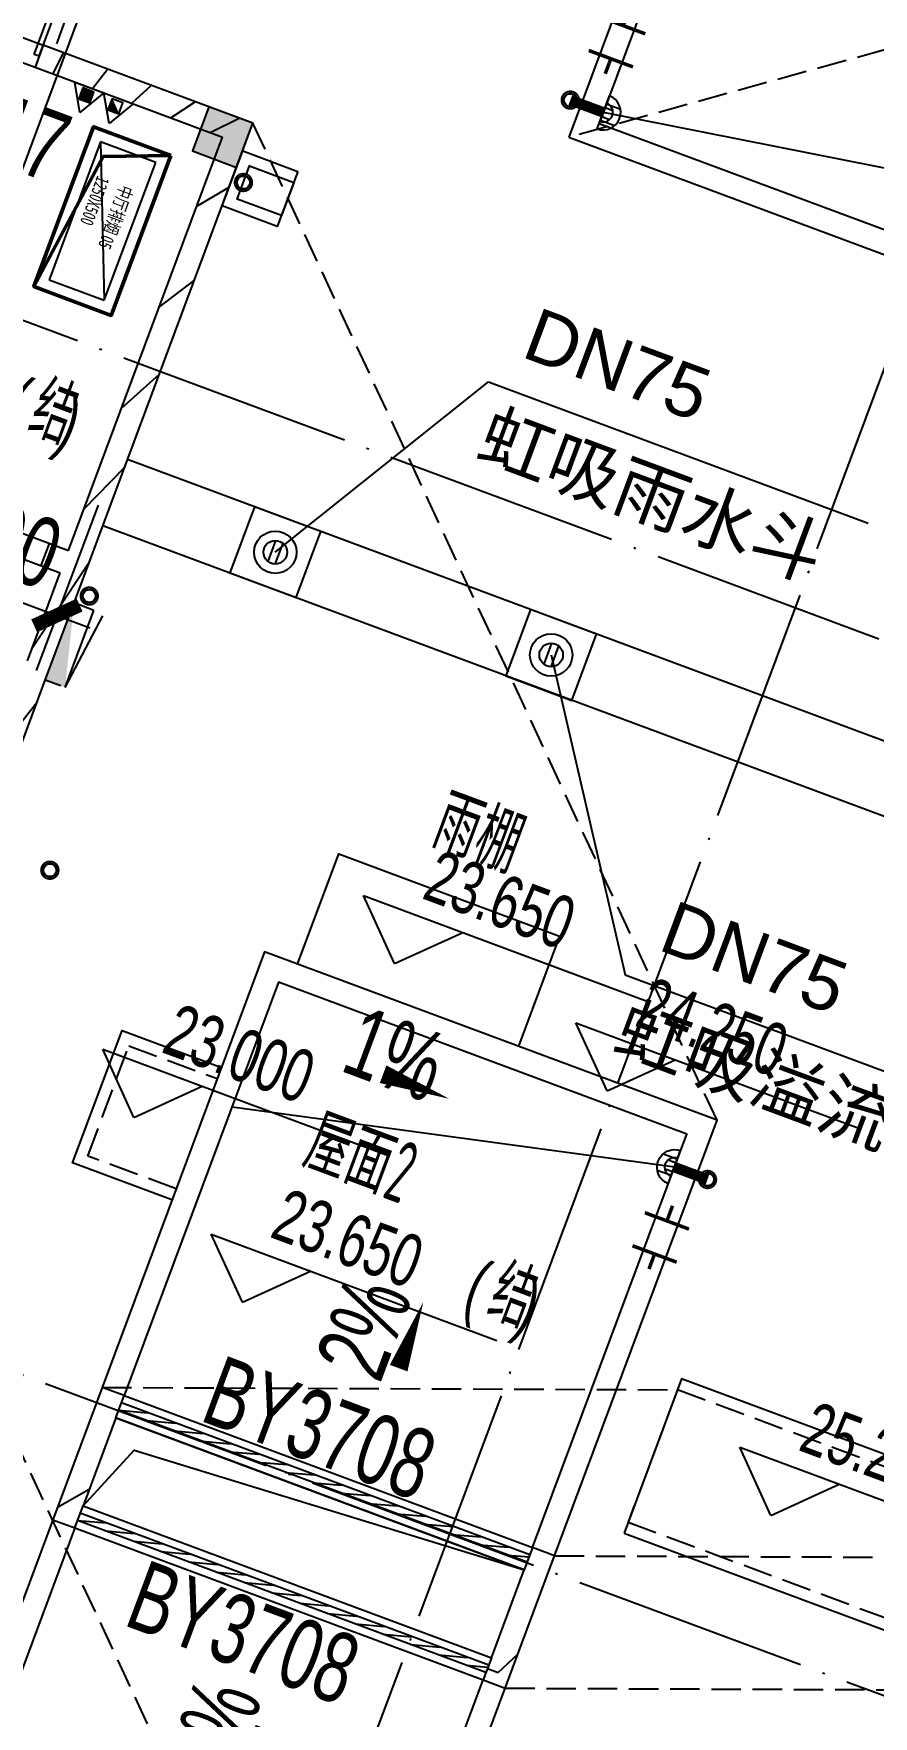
# Model space of a CAD drawing. Header units: millimetres. Extents: x 600121811 to 600690586, y 3472921280 to 3473279938.
# Drawn here: x 600284886 to 600292015, y 3473121997 to 3473136296 of the extents above; entities that cross this region are included whole.
import ezdxf
from ezdxf.enums import TextEntityAlignment as Align

# ---------------------------------------------------------------- set-up
doc = ezdxf.new("R2010")
doc.units = ezdxf.units.MM
doc.header["$LTSCALE"] = 1000
for name, pattern in [('AX-MALL-GIRD-200$0$DOTE', [2.4200000000000004, 2, -0.2, 0.02, -0.2]), ('AX-MALL-WALL-GJ$0$DASH', [0.35, 0.25, -0.1]), ('PX-MALL-PGJ-LG$0$CONTINOUS', [0]), ('PX-MALL-PGJ-LG$0$DASHDOT', [1, 0.5, -0.25, 0, -0.25])]:
    doc.linetypes.add(name, pattern=pattern)
doc.layers.get('0').update_dxf_attribs({"linetype": 'CONTINUOUS'})
for name, color, linetype in [('AX-MALL-DIM-PGJ$0$A-Anno-Dims', 3, 'CONTINUOUS'), ('AX-MALL-DIM-PGJ$0$A-Anno-Note', 241, 'CONTINUOUS'), ('AX-MALL-DIM-PGJ$0$A-Fixt', 81, 'CONTINUOUS'), ('AX-MALL-GIRD-200$0$A-Grid', 222, 'AX-MALL-GIRD-200$0$DOTE'), ('AX-MALL-GJ-200$0$A-Anno-Note', 241, 'CONTINUOUS'), ('AX-MALL-WALL-GJ$0$A-Anno-Dims', 3, 'CONTINUOUS'), ('AX-MALL-WALL-GJ$0$A-Anno-Levl', 201, 'CONTINUOUS'), ('AX-MALL-WALL-GJ$0$A-Anno-Note', 241, 'CONTINUOUS'), ('AX-MALL-WALL-GJ$0$A-Detl-Patt', 8, 'CONTINUOUS'), ('AX-MALL-WALL-GJ$0$A-Detl-Thin', 131, 'CONTINUOUS'), ('AX-MALL-WALL-GJ$0$A-Fixt', 81, 'CONTINUOUS'), ('AX-MALL-WALL-GJ$0$A-SEE', 254, 'CONTINUOUS'), ('AX-MALL-WALL-GJ$0$A-Wall', 2, 'CONTINUOUS'), ('AX-MALL-WALL-GJ$0$A-Wall-Patt', 13, 'CONTINUOUS'), ('AX-MALL-WALL-GJ$0$A-Wind', 4, 'CONTINUOUS'), ('AX-MALL-WALL-GJ$0$A-Wind-Iden', 11, 'CONTINUOUS'), ('MX-MALL-GJ-LG$0$M-VT-DUCT-FLG', 40, 'CONTINUOUS'), ('MX-MALL-GJ-LG$0$M-VT-DUCT-SED', 150, 'CONTINUOUS'), ('MX-MALL-GJ-LG$0$M-VT-TEXT', 21, 'CONTINUOUS'), ('PX-MALL-PGJ-LG$0$FastFlow-dim', 240, 'CONTINUOUS'), ('PX-MALL-PGJ-LG$0$FastFlow-Outlet', 101, 'PX-MALL-PGJ-LG$0$CONTINOUS'), ('PX-MALL-PGJ-LG$0$FastFlow-text', 7, 'CONTINUOUS'), ('PX-MALL-PGJ-LG$0$gutter', 200, 'CONTINUOUS'), ('PX-MALL-PGJ-LG$0$P-Exsh', 31, 'CONTINUOUS'), ('PX-MALL-PGJ-LG$0$P-Hydt-Boxx', 221, 'CONTINUOUS'), ('PX-MALL-PGJ-LG$0$P-Hydt-Pipe', 221, 'CONTINUOUS'), ('PX-MALL-PGJ-LG$0$P-Pipe-Risr', 7, 'CONTINUOUS'), ('PX-MALL-PGJ-LG$0$P-Pipe-Risr-Arch', 6, 'CONTINUOUS'), ('PX-MALL-PGJ-LG$0$P-Pipe-Risr-W100', 6, 'CONTINUOUS'), ('PX-MALL-PGJ-LG$0$P-Pipe-Risr-W50', 6, 'CONTINUOUS'), ('PX-MALL-PGJ-LG$0$P-Sewr-TL-Pipe', 7, 'PX-MALL-PGJ-LG$0$CONTINOUS'), ('PX-MALL-PGJ-LG$0$P-Stom', 4, 'PX-MALL-PGJ-LG$0$DASHDOT'), ('PX-MALL-PGJ-LG$0$P-Stom-pipe', 4, 'PX-MALL-PGJ-LG$0$CONTINOUS'), ('PX-MALL-PGJ-LG$0$P-Stom-Strn', 120, 'CONTINUOUS'), ('PX-MALL-PGJ-LG$0$P-Stom-Strn-W100', 120, 'CONTINUOUS'), ('PX-MALL-PGJ-LG$0$P-Stom-Strn-W50', 120, 'CONTINUOUS'), ('PX-MALL-PGJ-LG$0$P-Stru', 40, 'CONTINUOUS'), ('SX-MALL-NTKD-GJ1$0$S-HOLE-1', 5, 'CONTINUOUS'), ('SX-MALL-WALL-L-GJ~WM(IMAX)$0$S-COLU-LSZ', 30, 'CONTINUOUS'), ('SX-MALL-WALL-L-GJ~WM(IMAX)$0$S-PATT-BMCO', 7, 'CONTINUOUS')]:
    doc.layers.add(name, color=color, linetype=linetype)
doc.styles.add('AX-MALL-DIM-PGJ$0$_TCH_DIM', font='zy_en.shx', dxfattribs={"width": 0.7, "bigfont": 'zy_cn.shx'})
doc.styles.add('AX-MALL-DIM-PGJ$0$_TCH_DIM_T3', font='zy_en.shx', dxfattribs={"width": 0.7, "bigfont": 'zy_cn.shx'})
doc.styles.add('AX-MALL-WALL-GJ$0$_TCH_DIM', font='zy_en.shx', dxfattribs={"width": 0.7, "bigfont": 'zy_cn.shx'})
doc.styles.add('AX-MALL-WALL-GJ$0$_TCH_WINDOW', font='zyhz_enb.shx', dxfattribs={"width": 0.7, "height": 5, "bigfont": 'zy_cn.shx'})
doc.styles.add('AX-MALL-WALL-GJ$0$STANDARD', font='GBENOR', dxfattribs={"bigfont": 'GBCBIG'})
doc.styles.add('MX-MALL-GJ-LG$0$_THVAC_WIN', font='simhei.ttf', dxfattribs={"width": 0.7})
doc.styles.add('PX-MALL-PGJ-LG$0$jzfz', font='jzfz_eng.shx', dxfattribs={"width": 0.6, "bigfont": 'jzfz_cnb.shx'})
doc.styles.add('PX-MALL-PGJ-LG$0$SWIS721 LtBT light', font='swissl.ttf')
doc.dimstyles.new('AX-MALL-DIM-PGJ$0$_TCH_ARCH&&200', dxfattribs={"dimtxt": 595, "dimasz": 300, "dimexe": 500, "dimexo": 500, "dimgap": 152.5, "dimtad": 1, "dimdec": 0, "dimzin": 0, "dimdsep": 46, "dimtxsty": 'AX-MALL-DIM-PGJ$0$_TCH_DIM_T3', "dimblk": 'AX-MALL-DIM-PGJ$0$_ArchTick', "dimcen": 0.09, "dimclrt": 7, "dimazin": 2, "dimtfac": 1, "dimtdec": 0, "dimtix": 1, "dimtmove": 2, "dimatfit": 3, "dimfxl": 500, "dimtolj": 1, "dimtzin": 0, "dimarcsym": 0})
pattern_1 = [(45, (0, 269.267025), (-265.1651490109725, 265.1651490109725), [])]
pattern_2 = [(45, (0, 359.0227), (-353.55353201463, 353.55353201463), [])]

# ---------------------------------------------------------------- blocks, each defined once
blk = doc.blocks.new('AX-MALL-GIRD-200')
at = {"layer": 'AX-MALL-GIRD-200$0$A-Grid'}
for p, q in [((600308063.3157052, 3473197622.839416), (600269333.7767559, 3473093659.112334)), ((600315044.6223986, 3473195022.09782), (600276315.0834494, 3473091058.370738)), ((600226689.7942976, 3473155506.95292), (600584585.7983962, 3473022180.189638)), ((600223757.4145118, 3473147635.412487), (600581653.41861, 3473014308.649205))]:
    blk.add_line(p, q, dxfattribs=at)
blk = doc.blocks.new('MX-MALL-GJ-LG')
at = {"layer": 'MX-MALL-GJ-LG$0$M-VT-DUCT-FLG'}
blk.add_line((600285453.2730309, 3473135376.627355), (600285485.451065, 3473134030.720755), dxfattribs=at)
at = {"layer": 'MX-MALL-GJ-LG$0$M-VT-DUCT-SED'}
for p, q in [((600285453.2730309, 3473135376.627355), (600285016.9069915, 3473134205.267171)), ((600285921.8171043, 3473135202.080939), (600285453.2730309, 3473135376.627355)), ((600285485.451065, 3473134030.720755), (600285921.8171043, 3473135202.080939)), ((600285016.9069915, 3473134205.267171), (600285485.451065, 3473134030.720755))]:
    blk.add_line(p, q, dxfattribs=at)
at = {"layer": 'MX-MALL-GJ-LG$0$M-VT-TEXT', "style": 'MX-MALL-GJ-LG$0$_THVAC_WIN', "width": 0.7}
for s, p in [('1250X500', (600285428.063509, 3473135095.244307, -3000)), ('中厅排烟', (600285627.0816078, 3473135018.528934, -3000)), ('05', (600285468.7083536, 3473134593.399323, -3000))]:
    blk.add_text(s, height=112.6582278481012, rotation=249.568161320106, dxfattribs=at).set_placement(p)
blk = doc.blocks.new('SX-MALL-WALL-L-GJ~WM(IMAX)')
at = {"layer": 'SX-MALL-WALL-L-GJ~WM(IMAX)$0$S-PATT-BMCO'}
h = blk.add_hatch(color=256, dxfattribs=at)
h.dxf.hatch_style = 1
h.paths.add_polyline_path([(600286608.1358553, 3473135159.813128), (600286747.7729878, 3473135534.648386), (600286372.9377294, 3473135674.285519), (600286233.3005968, 3473135299.450261)])
at = {"layer": 'SX-MALL-WALL-L-GJ~WM(IMAX)$0$S-COLU-LSZ', "color": 1, "lineweight": -2}
blk.add_lwpolyline([(600286608.1358553, 3473135159.813128), (600286747.7729878, 3473135534.648386), (600286372.9377294, 3473135674.285519), (600286233.3005968, 3473135299.450261)], close=True, dxfattribs=at)
blk = doc.blocks.new('SX-MALL-NTKD-GJ1')
at = {"layer": 'SX-MALL-NTKD-GJ1$0$S-HOLE-1', "lineweight": 50}
blk.add_lwpolyline([(600286050.4351219, 3473135260.880443), (600285394.4734172, 3473135505.245426), (600284888.2888113, 3473134146.467613), (600285544.250516, 3473133902.10263)], close=True, dxfattribs=at)
blk.add_lwpolyline([(600286050.4351221, 3473135260.880443), (600285474.9111161, 3473135251.445512), (600284888.2888113, 3473134146.467613)], dxfattribs=at)
blk = doc.blocks.new('AX-MALL-WALL-GJ$0$o6i4345')
at = {"layer": 'AX-MALL-WALL-GJ$0$A-Fixt'}
for points in [[(338366.377540363, -9259.412912640837), (338866.377540363, -9259.412912640837), (338866.377540363, -8759.412912640837), (338366.377540363, -8759.412912640837)], [(338466.377540363, -9259.412912640837), (338766.377540363, -9259.412912640837), (338766.377540363, -8859.412912640837), (338466.377540363, -8859.412912640837)]]:
    blk.add_lwpolyline(points, close=True, dxfattribs=at)
blk = doc.blocks.new('AX-MALL-WALL-GJ$0$$DorLib2D$00000002')
for p, q in [((-0.5, -5.684341886080802e-17), (-0.5000000000000007, 0.4875)), ((-0.4750000000000007, 0.4875), (-0.5000000000000007, 0.4875)), ((-0.475, -2.842170943040401e-17), (-0.4750000000000007, 0.4875)), ((0.475, -2.842170943040401e-17), (0.4750000000000007, 0.4875)), ((0.4750000000000007, 0.4875), (0.5000000000000007, 0.4875)), ((0.5, -5.684341886080802e-17), (0.5000000000000007, 0.4875)), ((-0.5, -5.684341886080802e-17), (-0.475, -2.842170943040401e-17)), ((0.5, -5.684341886080802e-17), (0.475, -2.842170943040401e-17))]:
    blk.add_line(p, q)
at = {"lineweight": 13}
for centre, start, end in [((-0.4875, -4.263256414560601e-17), 0, 88.53071641864632), ((0.4875, -4.263256414560601e-17), 91.4692835813537, 180)]:
    blk.add_arc(centre, 0.4875, start, end, dxfattribs=at)
blk = doc.blocks.new('AX-MALL-WALL-GJ$0$$WINLIB2D$00000039')
at = {"color": 0}
for points in [[(-0.4999999999983409, 0.5000000000445652), (-0.4999999999999964, -0.4999999999999716)], [(0.5000000000016591, 0.4999999999536158), (-0.4999999999983409, 0.5000000000445652)], [(0.4999999999983338, -0.5000000000463842), (0.4999999999999609, 0.4999999999999432)], [(-0.499999999999428, 0.1666666667124446), (0.500000000000572, 0.1666666666205998)], [(-0.3838834764901549, -0.166666666632409), (-0.4479860405916831, 0.1666666667079113)], [(-0.3158924398378069, -0.166666666637866), (-0.3799950039392748, 0.1666666667006353)], [(-0.2479014031851996, -0.166666666645142), (-0.3120039672867243, 0.1666666666951784)], [(-0.1799103665328481, -0.1666666666505989), (-0.2440129306343159, 0.1666666666887977)], [(-0.1119193298802692, -0.1666666666569512), (-0.1760218939817904, 0.1666666666824455)], [(-0.04392829322788927, -0.1666666666633319), (-0.1080308573293216, 0.1666666666760648)], [(0.02406274342471804, -0.1666666666696841), (-0.04003982067680312, 0.1666666666697125)], [(0.09205378007703402, -0.1666666666751411), (0.02795121597557682, 0.1666666666642556)], [(0.1600448167296129, -0.1666666666815217), (0.0959422526280953, 0.1666666666578749)], [(0.2280358533819644, -0.166666666687874), (0.163933289280525, 0.1666666666505989)], [(0.2960268900345753, -0.1666666666942547), (0.231924325933047, 0.1666666666460657)], [(0.3640179266869801, -0.1666666667006069), (0.2999153625854838, 0.166666666639685)], [(0.4320089633395341, -0.1666666667060639), (0.3679063992380058, 0.166666666632409)], [(0.4999999999916831, -0.1666666667115209), (0.4358974358904746, 0.1666666666260568)], [(-0.4518745131427302, -0.1666666666260284), (-0.5000000000072298, 0.08358586507802102)], [(-0.500000000000572, -0.1666666666214951), (0.499999999999428, -0.1666666667124446)], [(0.4999999999983338, -0.5000000000463842), (-0.5000000000016662, -0.4999999999554348)]]:
    blk.add_lwpolyline(points, dxfattribs=at)
blk = doc.blocks.new('AX-MALL-WALL-GJ')
at = {"layer": 'AX-MALL-WALL-GJ$0$A-Wall-Patt'}
h = blk.add_hatch(dxfattribs=at)
h.set_pattern_fill('普通砖', color=256, scale=150, style=0)
h.set_pattern_definition(pattern_1)
h.paths.add_polyline_path([(600286747.7729883, 3473135534.648387), (600284967.3055128, 3473136197.924766), (600284897.4869466, 3473136010.507136), (600286490.5367925, 3473135417.049325)])
h = blk.add_hatch(dxfattribs=at)
h.set_pattern_fill('普通砖', color=256, scale=150, style=0)
h.set_pattern_definition(pattern_1)
h.paths.add_polyline_path([(600285209.0019344, 3473131785.987104), (600285333.9470206, 3473131739.441393), (600286747.7729883, 3473135534.648387), (600286490.5367925, 3473135417.049325), (600285181.4386743, 3473131902.968774)])
h = blk.add_hatch(dxfattribs=at)
h.set_pattern_fill('普通砖', color=256, scale=150, style=0)
h.set_pattern_definition(pattern_1)
h.paths.add_polyline_path([(600281616.8307061, 3473133124.17629), (600281644.3939661, 3473133007.19462), (600285111.620108, 3473131715.551145), (600285209.0019344, 3473131785.987104), (600285181.4386743, 3473131902.968774), (600281714.2125324, 3473133194.612249)])
h = blk.add_hatch(dxfattribs=at)
h.set_pattern_fill('普通砖', color=256, scale=150, style=0)
h.set_pattern_definition(pattern_1)
h.paths.add_polyline_path([(600284859.9091028, 3473130848.898957), (600284984.854189, 3473130802.353246), (600285333.9470206, 3473131739.441393), (600285209.0019344, 3473131785.987104), (600285111.620108, 3473131715.551145), (600284832.3458427, 3473130965.880627)])
h = blk.add_hatch(dxfattribs=at)
h.set_pattern_fill('普通砖', color=256, scale=150, style=0)
h.set_pattern_definition(pattern_1)
h.paths.add_polyline_path([(600283418.5198748, 3473127170.673633), (600283536.1189381, 3473126913.437437), (600284984.854189, 3473130802.353246), (600284859.9091028, 3473130848.898957), (600284762.5272764, 3473130778.462998)])
h = blk.add_hatch(dxfattribs=at)
h.set_pattern_fill('普通砖', color=256, scale=200, style=0)
h.set_pattern_definition(pattern_2)
h.paths.add_polyline_path([(600285584.5361193, 3473124535.207109), (600285466.9370562, 3473124792.443305), (600285048.0256574, 3473123667.937527), (600285305.2618532, 3473123785.53659)])
h = blk.add_hatch(dxfattribs=at)
h.set_pattern_fill('普通砖', color=256, scale=200, style=0)
h.set_pattern_definition(pattern_2)
h.paths.add_polyline_path([(600285584.5361193, 3473124535.207109), (600285654.3546853, 3473124722.624739), (600285466.9370562, 3473124792.443305)])
h = blk.add_hatch(dxfattribs=at)
h.set_pattern_fill('普通砖', color=256, scale=200, style=0)
h.set_pattern_definition(pattern_2)
h.paths.add_polyline_path([(600285048.0256574, 3473123667.937527), (600285235.4432869, 3473123598.11896), (600285305.2618532, 3473123785.53659)])
h = blk.add_hatch(dxfattribs=at)
h.set_pattern_fill('普通砖', color=256, scale=200, style=0)
h.set_pattern_definition(pattern_2)
h.paths.add_polyline_path([(600289308.9984567, 3473123361.162695), (600289121.5808283, 3473123430.981261), (600289051.7622609, 3473123243.563632)])
h = blk.add_hatch(dxfattribs=at)
h.set_pattern_fill('普通砖', color=256, scale=200, style=0)
h.set_pattern_definition(pattern_2)
h.paths.add_polyline_path([(600288772.4879948, 3473122493.893113), (600288890.087058, 3473122236.656917), (600289308.9984567, 3473123361.162695), (600289051.7622609, 3473123243.563632)])
h = blk.add_hatch(dxfattribs=at)
h.set_pattern_fill('普通砖', color=256, scale=200, style=0)
h.set_pattern_definition(pattern_2)
h.paths.add_polyline_path([(600288772.4879948, 3473122493.893113), (600288702.6694298, 3473122306.475483), (600288890.087058, 3473122236.656917)])
at = {"layer": 'AX-MALL-WALL-GJ$0$A-Anno-Levl'}
for p, q in [((600287949.9132993, 3473128393.743337), (600287685.315408, 3473128972.524777)), ((600287685.315408, 3473128972.524777), (600290109.1680653, 3473128069.568536)), ((600287949.9132993, 3473128393.743337), (600288528.69474, 3473128658.341228)), ((600289755.0345988, 3473127312.256781), (600289490.4367075, 3473127891.038222)), ((600289490.4367075, 3473127891.038222), (600291914.2893648, 3473126988.081981)), ((600285737.524363, 3473127086.764915), (600285472.926472, 3473127665.546355)), ((600285472.926472, 3473127665.546355), (600287896.7791293, 3473126762.590114)), ((600289755.0345988, 3473127312.256781), (600290333.8160393, 3473127576.854672)), ((600285737.524363, 3473127086.764915), (600286316.3058038, 3473127351.362806)), ((600286658.102169, 3473125515.927175), (600286393.5042777, 3473126094.708615)), ((600286393.5042777, 3473126094.708615), (600288817.356935, 3473125191.752374)), ((600286658.102169, 3473125515.927175), (600287236.8836093, 3473125780.525065)), ((600291145.1935, 3473123705.281444), (600290880.5956078, 3473124284.062884)), ((600290880.5956078, 3473124284.062884), (600293304.4482667, 3473123381.106647)), ((600291145.1935, 3473123705.281444), (600291723.9749403, 3473123969.879336))]:
    blk.add_line(p, q, dxfattribs=at)
at = {"layer": 'AX-MALL-WALL-GJ$0$A-Detl-Patt', "linetype": 'AX-MALL-WALL-GJ$0$DASH'}
for p, q in [((600297516.7157514, 3473137658.59705), (600289430.4741336, 3473135415.010582)), ((600290687.9151412, 3473127062.660874), (600286747.7729881, 3473135534.648387)), ((600287476.2610894, 3473118441.449924), (600283536.1189361, 3473126913.437437)), ((600285466.9370558, 3473124792.443305), (600290352.1020743, 3473124772.58201)), ((600289308.9984562, 3473123361.162695), (600294194.1634747, 3473123341.301401)), ((600288890.0870628, 3473122236.656932), (600293775.2520813, 3473122216.795638))]:
    blk.add_line(p, q, dxfattribs=at)
blk.add_lwpolyline([(600286095.3024635, 3473126479.197432), (600285345.6075678, 3473126758.480778), (600285694.7003993, 3473127695.568923), (600286444.3953034, 3473127416.285573)], dxfattribs=at)
blk.add_lwpolyline([(600289933.190681, 3473123648.076246), (600293775.2520813, 3473122216.795637), (600294194.1634748, 3473123341.301401), (600290352.1020745, 3473124772.58201)], close=True, dxfattribs=at)
at = {"layer": 'AX-MALL-WALL-GJ$0$A-Detl-Thin'}
for points in [[(600289431.000828, 3473135415.156717), (600295147.0694724, 3473133285.75342), (600297206.7804971, 3473138814.743452), (600291490.7118527, 3473140944.146749)], [(600289688.2370237, 3473135532.75578), (600295029.4704094, 3473133542.989615), (600296949.5443014, 3473138697.144389), (600291608.3109157, 3473140686.910553)], [(600289898.2813978, 3473123554.367432), (600293740.342798, 3473122123.086823), (600294229.0727578, 3473123435.010216), (600290387.0113578, 3473124866.290825)], [(600285305.2618526, 3473123785.53659), (600288772.4879946, 3473122493.893113), (600289051.7622608, 3473123243.563632), (600285584.5361189, 3473124535.207109)]]:
    blk.add_lwpolyline(points, close=True, dxfattribs=at)
at = {"layer": 'AX-MALL-WALL-GJ$0$A-Detl-Thin', "linetype": 'AX-MALL-WALL-GJ$0$DASH'}
blk.add_lwpolyline([(600283186.8380296, 3473136861.201148), (600283535.9308574, 3473137798.289297), (600285410.1071532, 3473137100.103641), (600285061.0143256, 3473136163.015493)], dxfattribs=at)
at = {"layer": 'AX-MALL-WALL-GJ$0$A-Detl-Thin'}
for points in [[(600287126.9801817, 3473128389.213638), (600287476.0730095, 3473129326.301786), (600289350.2493052, 3473128628.116131), (600289001.1564777, 3473127691.027983)], [(600289308.9984534, 3473123361.162687), (600290687.9151413, 3473127062.660874), (600286845.8537416, 3473128493.941483), (600285466.9370573, 3473124792.443306)], [(600289121.5808241, 3473123430.981254), (600290430.6789457, 3473126945.061811), (600286963.4528047, 3473128236.705287), (600285654.3546864, 3473124722.624739)], [(600286060.3931805, 3473126385.488617), (600285216.9894699, 3473126699.681246), (600285635.9008678, 3473127824.187021), (600286479.3045865, 3473127509.994388)], [(600285305.2618524, 3473123785.53659), (600285739.4799297, 3473124258.576392), (600289051.7622607, 3473123243.563632)], [(600285048.0256599, 3473123667.937532), (600283634.1996895, 3473119872.730533), (600287476.2610892, 3473118441.449924), (600288890.0870571, 3473122236.656916)], [(600285235.4432892, 3473123598.118965), (600283891.4358852, 3473119990.329596), (600287358.6620262, 3473118698.686119), (600288702.669428, 3473122306.475483)]]:
    blk.add_lwpolyline(points, dxfattribs=at)
at = {"layer": 'AX-MALL-WALL-GJ$0$A-Wall'}
for p, q in [((600284967.3055128, 3473136197.924766), (600284897.4869466, 3473136010.507136)), ((600286747.7729883, 3473135534.648387), (600284967.3055128, 3473136197.924766)), ((600284897.4869466, 3473136010.507136), (600286490.5367925, 3473135417.049325)), ((600285333.9470206, 3473131739.441393), (600286747.7729883, 3473135534.648387)), ((600285181.4386743, 3473131902.968774), (600286490.5367925, 3473135417.049325)), ((600281714.2125324, 3473133194.612249), (600285181.4386743, 3473131902.968774)), ((600281644.3939661, 3473133007.19462), (600285111.620108, 3473131715.551145)), ((600284832.3458427, 3473130965.880627), (600285111.620108, 3473131715.551145)), ((600284984.854189, 3473130802.353246), (600285333.9470206, 3473131739.441393)), ((600283536.1189381, 3473126913.437437), (600284984.854189, 3473130802.353246)), ((600285466.9370562, 3473124792.443305), (600285048.0256574, 3473123667.937527)), ((600285654.3546853, 3473124722.624739), (600285466.9370562, 3473124792.443305)), ((600285584.5361193, 3473124535.207109), (600285654.3546853, 3473124722.624739)), ((600285584.5361193, 3473124535.207109), (600285305.2618532, 3473123785.53659)), ((600285048.0256574, 3473123667.937527), (600285235.4432869, 3473123598.11896)), ((600285235.4432869, 3473123598.11896), (600285305.2618532, 3473123785.53659)), ((600289121.5808283, 3473123430.981261), (600289051.7622619, 3473123243.563632)), ((600289308.9984567, 3473123361.162695), (600289121.5808283, 3473123430.981261)), ((600288772.4879948, 3473122493.893113), (600289051.7622609, 3473123243.563632)), ((600288890.087058, 3473122236.656917), (600289308.9984567, 3473123361.162695)), ((600288772.4879948, 3473122493.893113), (600288702.6694298, 3473122306.475483)), ((600288702.6694298, 3473122306.475483), (600288890.087058, 3473122236.656917))]:
    blk.add_line(p, q, dxfattribs=at)
at = {"layer": 'AX-MALL-WALL-GJ$0$A-Wind'}
for p, q in [((600283280.5468484, 3473136826.291862), (600284967.3055128, 3473136197.924766)), ((600283210.7282821, 3473136638.874233), (600284897.4869465, 3473136010.507136))]:
    blk.add_line(p, q, dxfattribs=at)
at = {"layer": 'AX-MALL-WALL-GJ$0$A-Anno-Dims'}
blk.add_blockref('MX-MALL-GJ-LG', (0, 0), dxfattribs=at)
at = {"layer": 'AX-MALL-WALL-GJ$0$A-Detl-Patt', "xscale": -1, "rotation": 69.5681643165314}
blk.add_blockref('AX-MALL-WALL-GJ$0$o6i4345', (600396573.4178348, 3473455437.352048), dxfattribs=at)
at = {"layer": 'AX-MALL-WALL-GJ$0$A-SEE'}
blk.add_blockref('AX-MALL-GIRD-200', (0, 0), dxfattribs=at)
at = {"layer": 'AX-MALL-WALL-GJ$0$A-Wind', "zscale": 200}
for name, p, xscale, yscale, rotation in [('AX-MALL-WALL-GJ$0$$DorLib2D$00000002', (600284089.0168974, 3473136418.399499), -1800, 1800, 339.5681613266622), ('AX-MALL-WALL-GJ$0$$WINLIB2D$00000039', (600287353.0584736, 3473123983.094185), 3700, -200, 159.5681613060359), ('AX-MALL-WALL-GJ$0$$WINLIB2D$00000039', (600287003.9656415, 3473123046.006036), -3700, 200, 339.568161306036)]:
    blk.add_blockref(name, p, dxfattribs=dict(at, xscale=xscale, yscale=yscale, rotation=rotation))
at = {"layer": 'AX-MALL-WALL-GJ$0$A-Wind-Iden'}
for name in ['SX-MALL-WALL-L-GJ~WM(IMAX)', 'SX-MALL-NTKD-GJ1']:
    blk.add_blockref(name, (0, 0), dxfattribs=at)
at = {"layer": 'AX-MALL-WALL-GJ$0$A-Anno-Note'}
for s, height, rotation, style, width, p in [('(', 446.25, 339.5681612208633, 'AX-MALL-WALL-GJ$0$_TCH_DIM', 0.7, (600284613.3359563, 3473132972.944117)), ('结', 506.3829787234042, 339.5681612208633, 'AX-MALL-WALL-GJ$0$_TCH_DIM', 0.7, (600284808.4845628, 3473132900.245534)), (')', 446.25, 339.5681612208633, 'AX-MALL-WALL-GJ$0$_TCH_DIM', 0.7, (600285050.2832116, 3473132810.168442)), ('23.650', 446.25, 339.5681612504137, 'AX-MALL-WALL-GJ$0$_TCH_DIM', 0.7, (600288171.0567744, 3473128951.802256)), ('24.250', 446.25, 339.5681612504137, 'AX-MALL-WALL-GJ$0$_TCH_DIM', 0.7, (600289976.1780739, 3473127870.3157)), ('23.000', 446.25, 339.5681612504137, 'AX-MALL-WALL-GJ$0$_TCH_DIM', 0.7, (600285958.6678383, 3473127644.823833)), ('2', 525, 339.568161309756, 'AX-MALL-WALL-GJ$0$STANDARD', 0.6, (600287832.2778268, 3473126413.063062)), ('23.650', 446.25, 339.5681612504137, 'AX-MALL-WALL-GJ$0$_TCH_DIM', 0.7, (600286879.2456441, 3473126073.986094)), ('(', 446.25, 339.5681612504137, 'AX-MALL-WALL-GJ$0$_TCH_DIM', 0.7, (600288511.6531951, 3473125465.866379)), ('结', 506.3829787234042, 339.5681612504137, 'AX-MALL-WALL-GJ$0$_TCH_DIM', 0.7, (600288706.8018017, 3473125393.167797)), (')', 446.25, 339.5681612504137, 'AX-MALL-WALL-GJ$0$_TCH_DIM', 0.7, (600288948.6004505, 3473125303.090705)), ('25.250', 446.25, 339.5681613501333, 'AX-MALL-WALL-GJ$0$_TCH_DIM', 0.7, (600291366.3369741, 3473124263.340364))]:
    blk.add_text(s, height=height, rotation=rotation, dxfattribs=dict(at, style=style, width=width)).set_placement(p)
at = {"layer": 'AX-MALL-WALL-GJ$0$A-Anno-Note', "style": 'AX-MALL-WALL-GJ$0$STANDARD'}
for s, p in [('雨棚', (600288235.006717, 3473129392.205291)), ('屋面', (600287141.4245441, 3473126670.426182))]:
    blk.add_text(s, height=506.3829787234042, rotation=339.568161309756, dxfattribs=at).set_placement(p)
at = {"layer": 'AX-MALL-WALL-GJ$0$A-Wind-Iden', "style": 'AX-MALL-WALL-GJ$0$_TCH_WINDOW', "width": 0.7}
for s, rotation, p in [('1517', 339.568160372786, (600283873.3991648, 3473135452.076746)), ('BY3708', 339.5681604210557, (600286284.4392643, 3473124515.070067)), ('BY3708', 339.5681604210557, (600285636.9202268, 3473122776.900849))]:
    blk.add_text(s, height=595, rotation=rotation, dxfattribs=at).set_placement(p)
blk = doc.blocks.new('PX-MALL-PGJ-LG$0$P-Risr')
at = {"layer": 'PX-MALL-PGJ-LG$0$P-Pipe-Risr-W50'}
h = blk.add_hatch(color=0, dxfattribs=at)
edge = h.paths.add_edge_path()
edge.add_ellipse((0, 0), major_axis=(47.05795628796547, 47.05795628796547), ratio=0.9999999999999695, start_angle=225.0000000000009, end_angle=405.0000000000009, ccw=False)
edge.add_ellipse((0, 0), major_axis=(47.05795628796764, 47.05795628796764), ratio=0.9999999999998785, start_angle=133.9675974886221, end_angle=225.0000000000035, ccw=False)
edge.add_line((-66.53919663240958, 1.199087783927098), (-54.4367953546693, 1.199087783927098))
edge.add_ellipse((0, 0), major_axis=(-38.50196423560672, 38.50196423560672), ratio=0.9999999999999859, start_angle=43.73814098242129, end_angle=134.9999999999996)
edge.add_ellipse((0, 0), major_axis=(38.50196423561096, 38.50196423561096), ratio=0.9999999999998216, start_angle=225.0000000000051, end_angle=405.0000000000051)
edge.add_ellipse((0, 0), major_axis=(38.50196423560679, 38.50196423560679), ratio=0.9999999999999831, start_angle=45.00000000000048, end_angle=133.7381409824204)
edge.add_line((-54.43679535467527, 1.199087783927098), (-66.53919663241555, 1.199087783927098))
edge.add_ellipse((0, 0), major_axis=(-47.05795628796762, 47.05795628796762), ratio=0.9999999999998742, start_angle=-45.00000000000358, end_angle=43.967597488629224, ccw=False)
at = {"layer": 'PX-MALL-PGJ-LG$0$P-Pipe-Risr-Arch', "ltscale": 0.7}
blk.add_circle((0, 0), 59.29000000000001, dxfattribs=at)
at = {"layer": 'PX-MALL-PGJ-LG$0$P-Pipe-Risr-W100', "color": 0, "const_width": 15}
blk.add_lwpolyline([(-75, 0, 1), (75, 0, 1)], format="xyb", close=True, dxfattribs=at)
at = {"layer": 'PX-MALL-PGJ-LG$0$P-Pipe-Risr-W50'}
blk.add_circle((0, 0), 54.45000000000001, dxfattribs=at)
at = {"layer": 'PX-MALL-PGJ-LG$0$P-Pipe-Risr', "style": 'PX-MALL-PGJ-LG$0$jzfz', "width": 0.6, "flags": 1}
for tag, p in [('SYS-MARK', (0.3310501334344735, -45.65933377496549)), ('RANGE', (0.3337570973526454, -45.67887874227017))]:
    blk.add_attdef(tag, text='', height=0.015625, dxfattribs=at).set_placement(p, align=Align.MIDDLE)
blk = doc.blocks.new('PX-MALL-PGJ-LG$0$A$C48A01704')
at = {"layer": 'PX-MALL-PGJ-LG$0$P-Stom-Strn-W100', "ltscale": 0.7}
for p, q in [((0, 150), (0, -150)), ((-127.5497024716969, 73.83302595079476), (0, 73.83302595079476)), ((-127.5497024716969, -73.83302595079658), (0, -73.83302595079658))]:
    blk.add_line(p, q, dxfattribs=at)
blk.add_arc((3.056681682595809, -1.818989403545856e-12), 150.0311411104683, 91.16740482469793, 268.8325951753021, dxfattribs=at)
blk = doc.blocks.new('PX-MALL-PGJ-LG$0$A$C00A74F81')
at = {"layer": 'PX-MALL-PGJ-LG$0$P-Stom-Strn-W50', "ltscale": 0.7}
for p, q in [((-70.1523363594315, 40.60816427293685), (0, 40.60816427293685)), ((0, 82.5), (0, -82.5)), ((-70.1523363594315, -40.60816427293776), (0, -40.60816427293776))]:
    blk.add_line(p, q, dxfattribs=at)
blk.add_arc((1.681174925426603, -9.094947017729282e-13), 82.51712761075758, 91.16740482469793, 268.8325951753021, dxfattribs=at)
blk = doc.blocks.new('PX-MALL-PGJ-LG$0$P-Stom-Ysd-Cp')
at = {"layer": 'PX-MALL-PGJ-LG$0$P-Stom-Strn-W100', "ltscale": 0.7}
blk.add_blockref('PX-MALL-PGJ-LG$0$A$C48A01704', (0, 0), dxfattribs=at)
at = {"layer": 'PX-MALL-PGJ-LG$0$P-Stom-Strn-W50'}
blk.add_blockref('PX-MALL-PGJ-LG$0$A$C00A74F81', (0, 0), dxfattribs=at)
blk = doc.blocks.new('PX-MALL-PGJ-LG$0$fstg')
at = {"layer": 'PX-MALL-PGJ-LG$0$P-Stru', "ltscale": 0.7, "const_width": 30}
for points in [[(5.820766091346741e-11, 150.0000000001164), (5.820766091346741e-11, 286.5484393091174)], [(-199.9999999999418, 150.0000000002328), (200.0000000000582, 150)], [(200.0000000000582, -149.9999999998836), (-199.9999999999418, -149.9999999997672)], [(5.820766091346741e-11, -150.0000000001164), (5.820766091346741e-11, -286.5484393091174)]]:
    blk.add_lwpolyline(points, dxfattribs=at)
blk = doc.blocks.new('PX-MALL-PGJ-LG$0$XHS1')
at = {"layer": 'PX-MALL-PGJ-LG$0$P-Hydt-Boxx', "ltscale": 0.7}
for p, q in [((350.002999663353, 239.9999995231628), (-332.8989397287369, 327.2950124740601)), ((350.002999663353, 239.9999995231628), (-349.9970000982285, 239.9999995231628)), ((-349.9970005750656, 239.9999995231628), (-349.9969991445541, 59.99999952316284)), ((350.0030001401901, 199.9999995231628), (350.0030010938644, 60)), ((350.0030010938644, 60), (-349.9969991445541, 59.99999952316284))]:
    blk.add_line(p, q, dxfattribs=at)
blk.add_solid([(350.002999663353, 239.9999995231628), (350.0030010938644, 60), (-349.9969991445541, 59.99999952316284)], dxfattribs=at)
blk = doc.blocks.new('PX-MALL-PGJ-LG$0$MHQ')
at = {"layer": 'PX-MALL-PGJ-LG$0$P-Exsh', "ltscale": 0.7}
h = blk.add_hatch(dxfattribs=at)
h.set_pattern_fill('ANSI31', color=256, scale=25, style=0)
h.set_pattern_definition([(45, (-160019.2306599375, -42228.3236173685), (-28.0633003783411, 28.0633003783411), [])])
h.paths.add_polyline_path([(-75.0000000015425, 185.1731819980414), (75, 185.1731819980414), (75, 35.17318199802685), (-75.0000000015425, 35.17318199802685)])
for points in [[(0, 346.4101615137042), (-200, -1.455191522836685e-11), (200, -1.455191522836685e-11)], [(0, 346.4101615137042), (-200, -1.455191522836685e-11), (200, -1.455191522836685e-11)], [(0, 346.4101615137042), (-200, -1.455191522836685e-11), (200, -1.455191522836685e-11)], [(-75.0000000015425, 185.1731819980414), (75, 185.1731819980414), (75, 35.17318199802685), (-75.0000000015425, 35.17318199802685)]]:
    blk.add_lwpolyline(points, close=True, dxfattribs=at)
blk = doc.blocks.new('PX-MALL-PGJ-LG$0$20200929200250')
at = {"layer": 'PX-MALL-PGJ-LG$0$P-Exsh', "ltscale": 0.7, "xscale": 0.6600000001490116, "yscale": 0.6600000001490116, "zscale": 0.6600000001490116}
for p in [(-132.0000000298023, 1.091393642127514e-11), (132.0000000298023, 1.091393642127514e-11)]:
    blk.add_blockref('PX-MALL-PGJ-LG$0$MHQ', p, dxfattribs=at)
blk = doc.blocks.new('PX-MALL-PGJ-LG$0$A$C6BA0074B')
at = {"color": 6}
blk.add_lwpolyline([(-300, -300), (300.0000002384186, -300.0000004768372), (300.0000001192093, 299.9999990463257), (-300.0000001192093, 299.9999995231628)], close=True, dxfattribs=at)
at = {"layer": 'PX-MALL-PGJ-LG$0$FastFlow-Outlet'}
for p, q in [((-32.18884110450745, 94.6777606010437), (-32.18884110450745, -94.67776203155518)), ((32.18884122371674, 94.6777606010437), (32.18884110450745, -94.67776155471802))]:
    blk.add_line(p, q, dxfattribs=at)
for radius in [180, 99.99999999999999]:
    blk.add_circle((0, -4.76837158203125e-07), radius, dxfattribs=at)
blk = doc.blocks.new('PX-MALL-PGJ-LG')
at = {"layer": 'PX-MALL-PGJ-LG$0$FastFlow-dim'}
for p, q in [((600286937.0898194, 3473131889.218489), (600288746.9802095, 3473133337.573666)), ((600288746.9802095, 3473133337.573666), (600291971.7799898, 3473132136.241119)), ((600289279.8101878, 3473131016.486411), (600289907.4727298, 3473128298.243231)), ((600289907.4727298, 3473128298.243231), (600293132.272509, 3473127096.910686))]:
    blk.add_line(p, q, dxfattribs=at)
at = {"layer": 'PX-MALL-PGJ-LG$0$gutter'}
for p, q in [((600306814.3775624, 3473124804.486185), (600285683.0398525, 3473132676.52954)), ((600306604.9218636, 3473124242.233296), (600285473.5841532, 3473132114.276653))]:
    blk.add_line(p, q, dxfattribs=at)
at = {"layer": 'PX-MALL-PGJ-LG$0$P-Stom', "const_width": 90.00000000000001}
for points in [[(600289723.1463065, 3473135626.464593), (600289442.0198636, 3473135731.192444)], [(600290325.9510982, 3473126663.935366), (600290607.0775416, 3473126559.207517)]]:
    blk.add_lwpolyline(points, dxfattribs=at)
at = {"layer": 'PX-MALL-PGJ-LG$0$FastFlow-Outlet', "rotation": 339.5681613100559}
for p in [(600286937.0898194, 3473131889.218489), (600289279.8101878, 3473131016.486411)]:
    blk.add_blockref('PX-MALL-PGJ-LG$0$A$C6BA0074B', p, dxfattribs=at)
at = {"layer": 'PX-MALL-PGJ-LG$0$P-Exsh', "extrusion": (0, 0, -1), "zscale": -1, "rotation": 200.4318384406363}
blk.add_blockref('PX-MALL-PGJ-LG$0$20200929200250', (-600285482.3134842, 3473135792.642092), dxfattribs=at)
at = {"layer": 'PX-MALL-PGJ-LG$0$P-Hydt-Boxx', "ltscale": 0.7, "rotation": 249.5681616125815}
blk.add_blockref('PX-MALL-PGJ-LG$0$XHS1', (600285050.8124415, 3473131151.282477), dxfattribs=at)
at = {"layer": 'PX-MALL-PGJ-LG$0$P-Hydt-Pipe', "color": 221, "rotation": 339.5681612884679}
blk.add_blockref('PX-MALL-PGJ-LG$0$P-Risr', (600285357.8372691, 3473131517.11448), dxfattribs=at)
at = {"layer": 'PX-MALL-PGJ-LG$0$P-Sewr-TL-Pipe', "ltscale": 0.7, "rotation": 249.5681612908453}
blk.add_blockref('PX-MALL-PGJ-LG$0$P-Risr', (600285023.4674052, 3473129187.265482), dxfattribs=at)
at = {"layer": 'PX-MALL-PGJ-LG$0$P-Stom-pipe', "ltscale": 0.7}
for p, rotation in [((600289442.0198636, 3473135731.192444), 69.56816100087377), ((600286666.9353887, 3473135031.195029), 69.56816136850495), ((600290607.0775415, 3473126559.207517), 69.56816136850495)]:
    blk.add_blockref('PX-MALL-PGJ-LG$0$P-Risr', p, dxfattribs=dict(at, rotation=rotation))
at = {"layer": 'PX-MALL-PGJ-LG$0$P-Stom-Strn', "rotation": 159.5681610008738}
blk.add_blockref('PX-MALL-PGJ-LG$0$P-Stom-Ysd-Cp', (600289723.1463065, 3473135626.464593), dxfattribs=at)
at = {"layer": 'PX-MALL-PGJ-LG$0$P-Stom-Strn', "xscale": -1.000000000000001, "rotation": 159.5681612177713}
blk.add_blockref('PX-MALL-PGJ-LG$0$P-Stom-Ysd-Cp', (600290325.9510977, 3473126663.935367), dxfattribs=at)
at = {"layer": 'PX-MALL-PGJ-LG$0$P-Stru', "xscale": -1, "rotation": 339.568161325248}
blk.add_blockref('PX-MALL-PGJ-LG$0$fstg', (600289838.8931937, 3473136223.626763), dxfattribs=at)
at = {"layer": 'PX-MALL-PGJ-LG$0$P-Stru', "rotation": 339.568160893397}
blk.add_blockref('PX-MALL-PGJ-LG$0$fstg', (600290210.2042155, 3473126066.773194), dxfattribs=at)
at = {"layer": 'PX-MALL-PGJ-LG$0$FastFlow-text', "linetype": 'ByBlock', "style": 'PX-MALL-PGJ-LG$0$SWIS721 LtBT light'}
for s, height, p in [('DN75', 450, (600289013.2294215, 3473133554.78755)), ('虹吸雨水斗', 449.9999999999989, (600288621.8039627, 3473132703.060838)), ('DN75', 450, (600290173.7219411, 3473128515.457116)), ('虹吸溢流雨水斗', 449.9999999999989, (600289782.2964826, 3473127663.730403))]:
    blk.add_text(s, height=height, rotation=339.5681541031036, dxfattribs=at).set_placement(p)
blk = doc.blocks.new('AX-MALL-DIM-PGJ$0$_ArchTick')
at = {"color": 0, "linetype": 'ByBlock', "const_width": 0.4}
blk.add_lwpolyline([(-0.5, -0.5), (0.5, 0.5)], dxfattribs=at)
blk = doc.blocks.new('*D276')
at = {"layer": 'AX-MALL-DIM-PGJ$0$A-Anno-Dims', "color": 0, "lineweight": -2, "transparency": 16777216}
for p, q in [((600283932.8187094, 3473132848.084213), (600283409.1590061, 3473131442.397082)), ((600285432.1597385, 3473132289.535684), (600284908.5000353, 3473130883.848554)), ((600283583.7054219, 3473131910.941156), (600283302.5789778, 3473132015.669005)), ((600283583.7054219, 3473131910.941156), (600285083.0464511, 3473131352.392627)), ((600285083.0464511, 3473131352.392627), (600285364.1728951, 3473131247.664778))]:
    blk.add_line(p, q, dxfattribs=at)
at = {"layer": 'AX-MALL-DIM-PGJ$0$A-Anno-Dims', "color": 0, "lineweight": -2, "transparency": 16777216, "xscale": 300, "yscale": 300, "zscale": 300}
for p, rotation in [((600283583.7054219, 3473131910.941156), 339.5681613076421), ((600285083.0464511, 3473131352.392627), 159.5681613076421)]:
    blk.add_blockref('AX-MALL-DIM-PGJ$0$_ArchTick', p, dxfattribs=dict(at, rotation=rotation))
at = {"layer": 'AX-MALL-DIM-PGJ$0$A-Anno-Dims', "color": 7, "transparency": 16777216, "insert": (600284490.467711, 3473132053.356557), "char_height": 595, "attachment_point": 5, "rotation": 339.56816130764213, "style": 'AX-MALL-DIM-PGJ$0$_TCH_DIM_T3'}
blk.add_mtext('\\A1;1600', dxfattribs=at)
blk = doc.blocks.new('AX-MALL-DIM-PGJ')
at = {"layer": 'AX-MALL-DIM-PGJ$0$A-Anno-Dims'}
for points in [[(600287237.7167614, 3473127683.188386, 0, 0, 0), (600288414.9920776, 3473127244.618794, 0, 160, 0), (600287852.7391883, 3473127454.07449, 0, 0, 0)], [(600287908.149034, 3473124750.651952, 0, 0, 0), (600288194.2451627, 3473125518.634753, 0, 160, 0), (600287984.7894635, 3473124956.381865, 0, 0, 0)], [(600286921.5795827, 3473122102.351973, 0, 0, 0), (600286635.4834543, 3473121334.369172, 0, 160, 0), (600286844.9391533, 3473121896.62206, 0, 0, 0)]]:
    blk.add_lwpolyline(points, format="xyseb", dxfattribs=at)
at = {"layer": 'AX-MALL-DIM-PGJ$0$A-Fixt'}
for p, q in [((600289720.2819234, 3473135627.531661), (600295384.7763387, 3473134505.511986)), ((600290328.8154764, 3473126662.868303), (600286570.5604677, 3473127173.287768))]:
    blk.add_line(p, q, dxfattribs=at)
at = {"layer": 'AX-MALL-DIM-PGJ$0$A-Anno-Note', "style": 'AX-MALL-DIM-PGJ$0$_TCH_DIM', "width": 0.7}
for s, rotation, p in [('1%', 339.5681616362768, (600287475.4553399, 3473127487.803531)), ('2%', 69.5681612947316, (600287825.8447595, 3473124816.461495)), ('2%', 69.56816131816115, (600286553.1791797, 3473121400.178715))]:
    blk.add_text(s, height=595, rotation=rotation, dxfattribs=at).set_placement(p)
at = {"layer": 'AX-MALL-DIM-PGJ$0$A-Anno-Dims'}
dim = blk.add_aligned_dim(p1=(600284107.3651251, 3473133316.628286), p2=(600285606.7061543, 3473132758.079758), distance=-1500.0585975921313, dimstyle='AX-MALL-DIM-PGJ$0$_TCH_ARCH&&200', dxfattribs=at)
dim.commit()
dim.dimension.update_dxf_attribs({"geometry": '*D276', "text_midpoint": (600284490.467711, 3473132053.356557)})

msp = doc.modelspace()

# ---------------------------------------------------------------- block references
at = {"layer": 'AX-MALL-GJ-200$0$A-Anno-Note'}
for name in ['AX-MALL-WALL-GJ', 'PX-MALL-PGJ-LG', 'AX-MALL-DIM-PGJ']:
    msp.add_blockref(name, (0, 0), dxfattribs=at)

doc.saveas('drawing.dxf')
